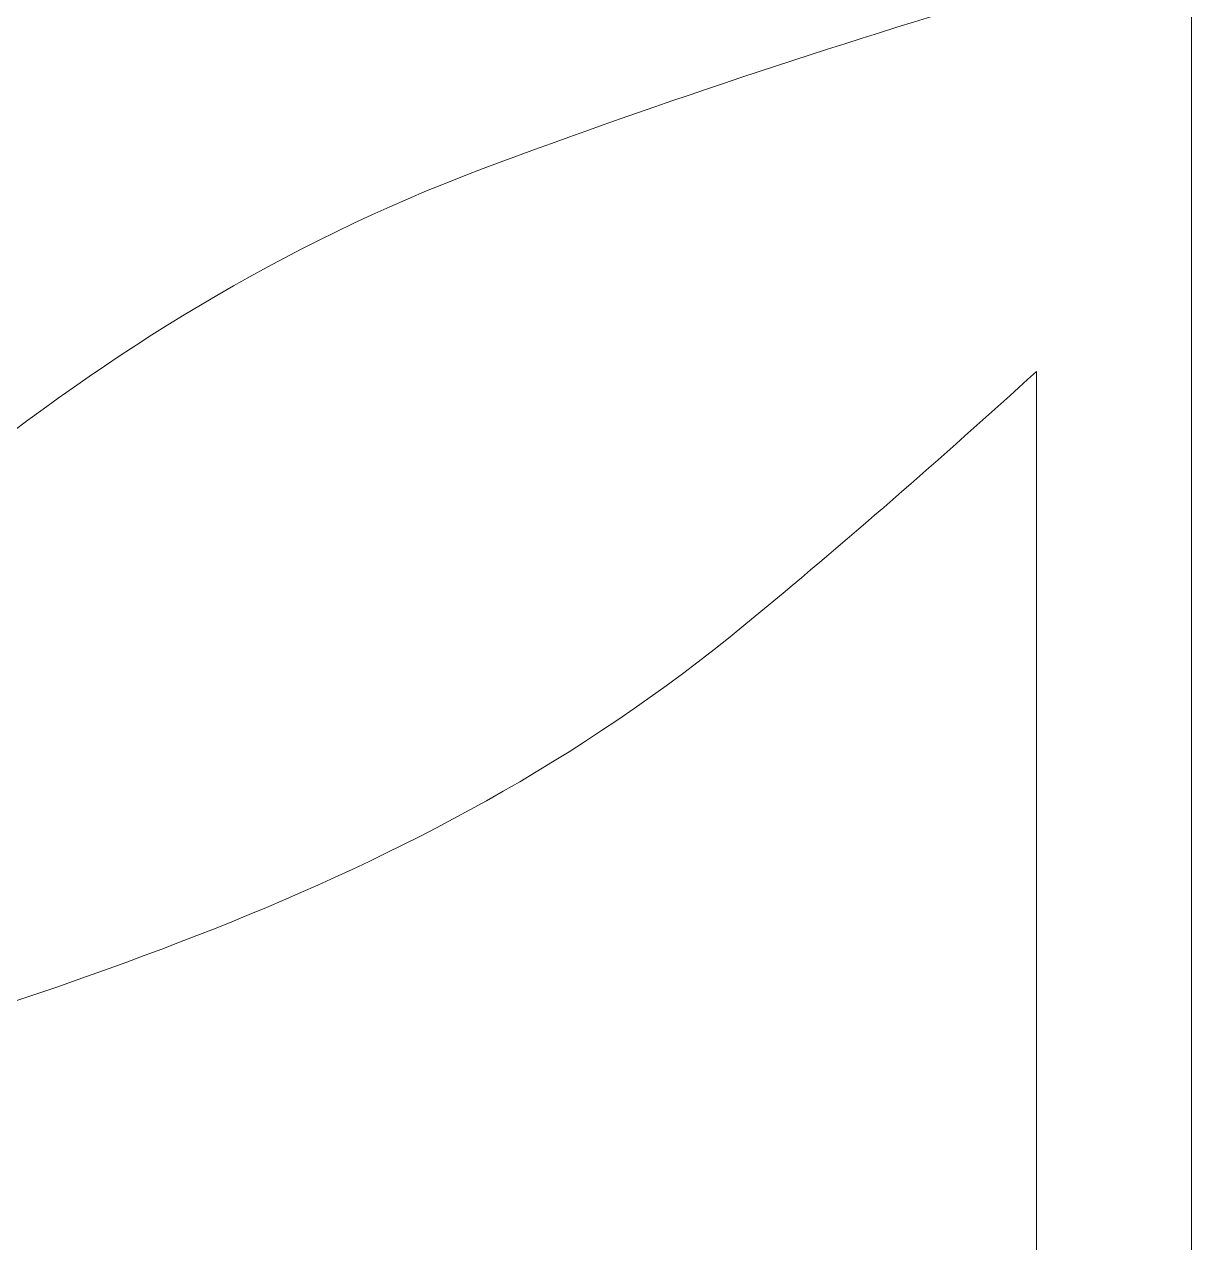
# Model space of a CAD drawing. Extents: x -703 to 2528, y -2539 to -41.
# Drawn here: x 1455.32 to 1485.42, y -1230.28 to -1198.88 of the extents above; entities that cross this region are included whole.
import ezdxf

# ---------------------------------------------------------------- set-up
doc = ezdxf.new("R2010")
doc.units = 0
doc.header["$MEASUREMENT"] = 0
doc.layers.add('Layer 1', color=7, linetype='Continuous', lineweight=0)

msp = doc.modelspace()

# ---------------------------------------------------------------- linework, layer by layer
at = {"layer": 'Layer 1'}
for points, knots in [([(1470.855, -1093.55), (1461.435, -1087.25), (1448.635, -1084.05), (1432.805, -1084.05), (1432.805, -1084.05), (1407.635, -1084.05), (1407.635, -1084.05), (1392.105, -1084.05), (1381.075, -1085.44), (1373.925, -1088.29), (1366.635, -1091.21), (1361.165, -1096.53), (1357.675, -1104.09), (1354.355, -1111.28), (1350.545, -1123.08), (1346.335, -1139.16), (1346.335, -1139.16), (1290.005, -1351.55), (1290.005, -1351.55), (1290.005, -1351.55), (1233.665, -1139.16), (1233.665, -1139.16), (1229.445, -1123.05), (1225.635, -1111.25), (1222.325, -1104.09), (1218.835, -1096.53), (1213.375, -1091.21), (1206.075, -1088.29), (1198.925, -1085.44), (1187.905, -1084.05), (1172.365, -1084.05), (1172.365, -1084.05), (1147.195, -1084.05), (1147.195, -1084.05), (1131.365, -1084.05), (1118.565, -1087.25), (1109.145, -1093.55), (1099.485, -1100.03), (1094.585, -1112.51), (1094.585, -1130.64), (1094.585, -1130.64), (1094.585, -1447.99), (1094.585, -1447.99), (1094.585, -1463.94), (1098.255, -1476.04), (1105.505, -1483.95), (1112.795, -1491.91), (1122.315, -1495.95), (1133.785, -1495.95), (1145.635, -1495.95), (1155.295, -1491.86), (1162.505, -1483.79), (1169.645, -1475.79), (1173.265, -1463.74), (1173.265, -1447.99), (1173.265, -1447.99), (1173.265, -1187.28), (1173.265, -1187.28), (1173.265, -1187.28), (1233.615, -1427.14), (1233.615, -1427.14), (1233.615, -1427.14), (1233.625, -1427.15), (1233.625, -1427.15), (1235.835, -1435.64), (1238.005, -1443.79), (1240.055, -1451.38), (1242.185, -1459.26), (1245.155, -1466.55), (1248.865, -1473.05), (1252.665, -1479.7), (1258.045, -1485.22), (1264.865, -1489.49), (1271.725, -1493.78), (1280.185, -1495.95), (1290.005, -1495.95), (1303.035, -1495.95), (1313.425, -1492.55), (1320.885, -1485.86), (1328.215, -1479.28), (1333.335, -1471.86), (1336.075, -1463.82), (1338.715, -1456.07), (1342.185, -1443.73), (1346.385, -1427.14), (1346.385, -1427.14), (1406.735, -1187.28), (1406.735, -1187.28), (1406.735, -1187.28), (1406.735, -1447.99), (1406.735, -1447.99), (1406.735, -1463.75), (1410.405, -1475.8), (1417.645, -1483.8), (1424.935, -1491.86), (1434.365, -1495.95), (1445.665, -1495.95), (1457.695, -1495.95), (1467.445, -1491.86), (1474.655, -1483.79), (1481.795, -1475.79), (1485.415, -1463.74), (1485.415, -1447.99), (1485.415, -1447.99), (1485.415, -1130.64), (1485.415, -1130.64), (1485.415, -1112.51), (1480.515, -1100.03), (1470.855, -1093.55)], [0, 0, 0, 0, 1, 1, 1, 2, 2, 2, 3, 3, 3, 4, 4, 4, 5, 5, 5, 6, 6, 6, 7, 7, 7, 8, 8, 8, 9, 9, 9, 10, 10, 10, 11, 11, 11, 12, 12, 12, 13, 13, 13, 14, 14, 14, 15, 15, 15, 16, 16, 16, 17, 17, 17, 18, 18, 18, 19, 19, 19, 20, 20, 20, 21, 21, 21, 22, 22, 22, 23, 23, 23, 24, 24, 24, 25, 25, 25, 26, 26, 26, 27, 27, 27, 28, 28, 28, 29, 29, 29, 30, 30, 30, 31, 31, 31, 32, 32, 32, 33, 33, 33, 34, 34, 34, 35, 35, 35, 36, 36, 36, 36]), ([(1481.415, -1197.861), (1476.607, -1199.288), (1471.845, -1200.844), (1467.151, -1202.6), (1456.597, -1206.551), (1449.796, -1213.711), (1441.602, -1221.016), (1432.369, -1229.268), (1421.487, -1234.796), (1410.735, -1240.696), (1410.735, -1240.696), (1410.735, -1227.949), (1410.735, -1227.949), (1421.767, -1222.771), (1431.934, -1216.207), (1439.892, -1205.955), (1442.955, -1202.017), (1445.129, -1197.602), (1446.455, -1193.028), (1446.574, -1192.975), (1446.693, -1192.922), (1446.813, -1192.843), (1456.652, -1186.437), (1468.972, -1177.99), (1481.415, -1179.719), (1481.415, -1179.719), (1481.415, -1197.861), (1481.415, -1197.861)], [0, 0, 0, 0, 1, 1, 1, 2, 2, 2, 3, 3, 3, 4, 4, 4, 5, 5, 5, 6, 6, 6, 7, 7, 7, 8, 8, 8, 9, 9, 9, 9]), ([(1481.415, -1232.03), (1478.284, -1233.777), (1475.133, -1235.35), (1472.215, -1236.833), (1472.083, -1236.886), (1472.03, -1236.979), (1471.923, -1237.058), (1467.283, -1235.905), (1462.351, -1235.587), (1457.393, -1236.263), (1438.799, -1238.822), (1424.577, -1249.235), (1410.735, -1260.524), (1410.735, -1260.524), (1410.735, -1245.353), (1410.735, -1245.353), (1421.929, -1238.633), (1432.699, -1231.383), (1445.208, -1227.247), (1455.643, -1223.813), (1465.228, -1221.493), (1473.925, -1214.334), (1476.479, -1212.231), (1478.968, -1210.054), (1481.415, -1207.828), (1481.415, -1207.828), (1481.415, -1232.03), (1481.415, -1232.03)], [0, 0, 0, 0, 1, 1, 1, 2, 2, 2, 3, 3, 3, 4, 4, 4, 5, 5, 5, 6, 6, 6, 7, 7, 7, 8, 8, 8, 9, 9, 9, 9])]:
    msp.add_open_spline(points, degree=3, knots=knots, dxfattribs=at)

doc.saveas('drawing.dxf')
